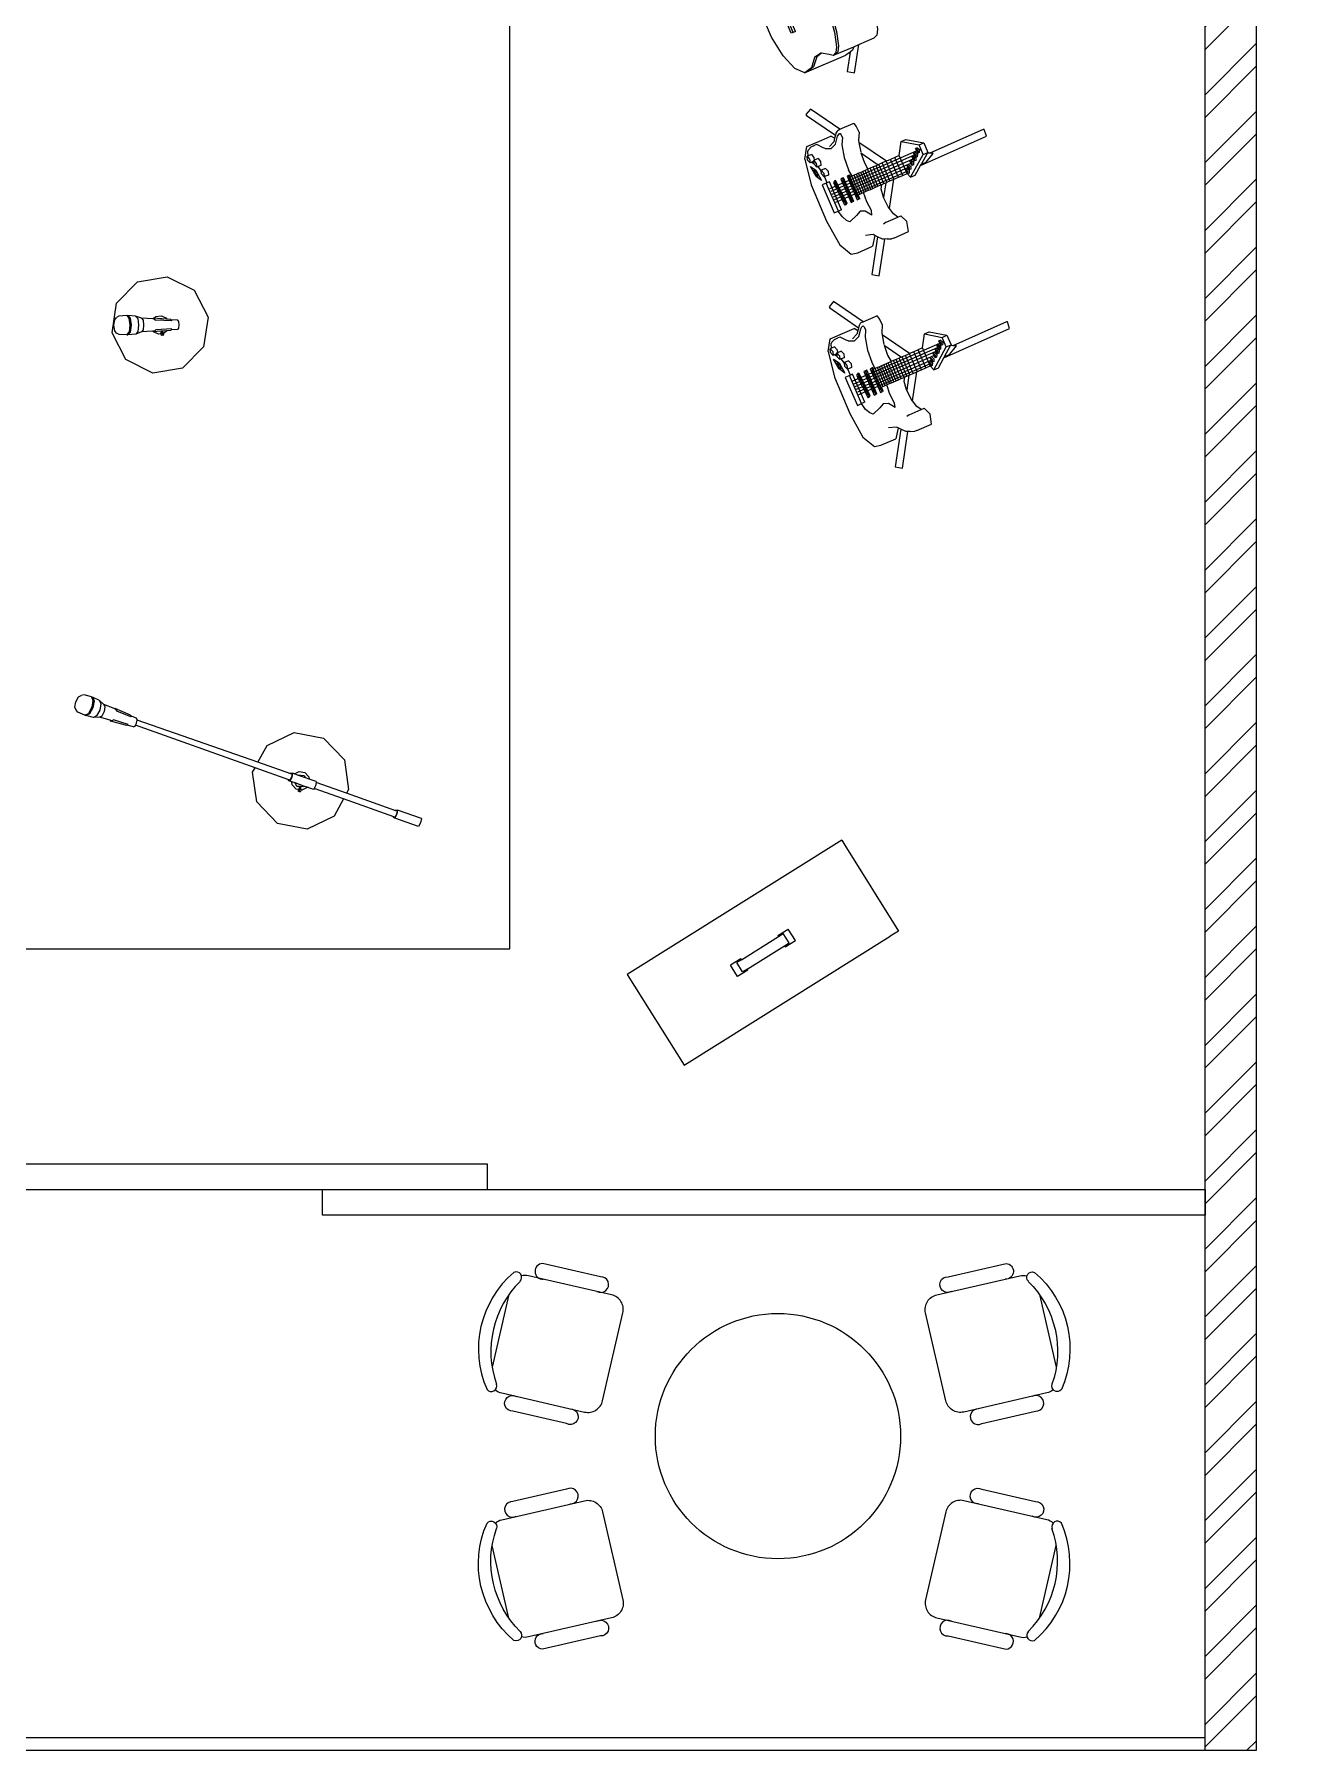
# Model space of a CAD drawing. Header units: metres. Extents: x 217 to 1422, y -179 to 129.
# Drawn here: x 336.21 to 341.1, y 37.6 to 44.3 of the extents above; entities that cross this region are included whole.
import ezdxf

# ---------------------------------------------------------------- set-up
doc = ezdxf.new("R2010")
doc.units = ezdxf.units.M
doc.header["$LTSCALE"] = 0.5
doc.header["$MEASUREMENT"] = 0

# ---------------------------------------------------------------- blocks, each defined once
blk = doc.blocks.new('Guitar Stand Accoustic')
at = {"lineweight": 0}
for p, q in [((-0.36, 14.26), (-0.15, 22.09)), ((-0.15, 22.09), (0.58, 22.15)), ((0.61, 22.04), (0.46, 16.54)), ((0.58, 22.15), (0.61, 22.04)), ((-0.27, 14.26), (-0.24, 15.89)), ((-0.24, 15.89), (0.3, 16.87)), ((0.3, 16.87), (0.46, 16.54)), ((0.46, 16.54), (0.8, 15.87)), ((0.8, 15.87), (0.77, 14.24)), ((-1.26, 13.57), (-1.24, 14.28)), ((-1.24, 14.28), (-0.36, 14.26)), ((-0.36, 14.26), (-0.27, 14.26)), ((-0.27, 14.26), (0.77, 14.24)), ((1.75, 14.22), (0.77, 14.24)), ((1.73, 13.52), (1.75, 14.22)), ((-1.87, 13.59), (-1.88, 13.36)), ((-1.88, 13.36), (-1.38, 13.35)), ((-1.38, 13.58), (-1.87, 13.59)), ((-1.84, 12.51), (-1.85, 12.3)), ((-1.83, 13.1), (-1.84, 12.88)), ((-1.84, 12.88), (-1.34, 12.87)), ((-1.34, 12.5), (-1.84, 12.51)), ((-1.33, 13.09), (-1.83, 13.1)), ((-1.38, 13.53), (-1.38, 13.58)), ((-1.38, 13.53), (-1.25, 13.52)), ((-1.38, 13.37), (-1.38, 13.53)), ((-1.38, 13.35), (-1.38, 13.37)), ((-1.38, 13.37), (-1.22, 13.37)), ((-1.35, 12.45), (-1.34, 12.5)), ((-1.35, 12.45), (-1.07, 12.45)), ((-1.35, 12.3), (-1.35, 12.45)), ((-1.35, 12.29), (-1.35, 12.3)), ((-1.35, 12.3), (-1.05, 12.3)), ((-1.34, 13.04), (-1.33, 13.09)), ((-1.34, 13.04), (-1.17, 13.03)), ((-1.34, 12.89), (-1.34, 13.04)), ((-1.34, 12.87), (-1.34, 12.89)), ((-1.34, 12.89), (-1.14, 12.88)), ((-1.25, 13.52), (-1.26, 13.57)), ((-1.26, 13.57), (1.73, 13.52)), ((-1.22, 13.37), (-1.25, 13.52)), ((-1.17, 13.03), (-1.22, 13.37)), ((-1.14, 12.88), (-1.17, 13.03)), ((-1.07, 12.45), (-1.14, 12.88)), ((-1.05, 12.3), (-1.07, 12.45)), ((-0.69, 13.27), (-0.77, 13.21)), ((-0.77, 12.9), (-0.77, 13.21)), ((-0.69, 12.96), (-0.77, 12.9)), ((-0.77, 12.9), (-0.61, 12.9)), ((-0.65, 12.78), (-0.73, 12.73)), ((-0.73, 12.41), (-0.73, 12.73)), ((-0.65, 12.47), (-0.73, 12.41)), ((-0.73, 12.41), (-0.57, 12.41)), ((-0.61, 13.21), (-0.69, 13.27)), ((-0.61, 12.9), (-0.69, 12.96)), ((-0.57, 12.72), (-0.65, 12.78)), ((-0.57, 12.41), (-0.65, 12.47)), ((0.02, 11.3), (-0.62, 12.9)), ((-0.61, 12.9), (-0.61, 13.21)), ((-0.32, 11.31), (-0.61, 12.41)), ((-0.57, 12.41), (-0.57, 12.72)), ((0.37, 11.29), (1.08, 12.87)), ((0.72, 11.29), (1.04, 12.38)), ((1.01, 12.69), (1.1, 12.75)), ((1.01, 12.38), (1.01, 12.69)), ((1.01, 12.38), (1.09, 12.44)), ((1.17, 12.38), (1.01, 12.38)), ((1.07, 13.18), (1.16, 13.24)), ((1.07, 12.87), (1.07, 13.18)), ((1.07, 12.87), (1.15, 12.92)), ((1.23, 12.87), (1.07, 12.87)), ((1.09, 12.44), (1.17, 12.38)), ((1.1, 12.75), (1.18, 12.69)), ((1.15, 12.92), (1.23, 12.87)), ((1.16, 13.24), (1.24, 13.18)), ((1.17, 12.38), (1.18, 12.69)), ((1.23, 12.87), (1.24, 13.18)), ((1.48, 12.25), (1.51, 12.4)), ((1.51, 12.4), (1.6, 12.84)), ((1.78, 12.4), (1.51, 12.4)), ((1.6, 12.84), (1.63, 12.99)), ((1.79, 12.83), (1.6, 12.84)), ((1.63, 12.99), (1.69, 13.32)), ((1.79, 12.98), (1.63, 12.99)), ((1.69, 13.32), (1.72, 13.47)), ((1.85, 13.32), (1.69, 13.32)), ((1.72, 13.47), (1.73, 13.52)), ((1.85, 13.47), (1.72, 13.47)), ((1.78, 12.4), (1.79, 12.45)), ((1.78, 12.25), (1.78, 12.4)), ((1.79, 12.98), (1.8, 13.04)), ((1.79, 12.83), (1.79, 12.98)), ((1.79, 12.81), (1.79, 12.83)), ((2.29, 12.81), (1.79, 12.81)), ((1.79, 12.45), (2.28, 12.44)), ((1.8, 13.04), (2.29, 13.03)), ((1.85, 13.53), (2.35, 13.52)), ((1.85, 13.47), (1.85, 13.53)), ((1.85, 13.32), (1.85, 13.47)), ((1.85, 13.29), (1.85, 13.32)), ((2.35, 13.29), (1.85, 13.29)), ((2.28, 12.44), (2.28, 12.23)), ((2.29, 13.03), (2.29, 12.81)), ((2.35, 13.52), (2.35, 13.29)), ((-4.43, 10.79), (-5.88, 10.41)), ((-2.68, 10.98), (-4.43, 10.79)), ((-1.76, 10.98), (-2.68, 10.98)), ((-1.85, 12.3), (-1.35, 12.29)), ((-1.76, 10.98), (-0.79, 11.56)), ((-0.8, 10.97), (-1.76, 10.98)), ((-0.97, 11.86), (-1.05, 12.3)), ((-0.79, 11.6), (-0.97, 11.86)), ((-0.88, 6.63), (-0.8, 10.97)), ((-0.79, 11.43), (-0.8, 11.32)), ((-0.8, 10.97), (-0.8, 11.32)), ((-0.8, 11.32), (1.2, 11.28)), ((-0.67, 11.31), (-0.8, 11.32)), ((-0.79, 11.56), (-0.79, 11.6)), ((-0.79, 11.43), (-0.79, 11.56)), ((-0.79, 11.43), (1.2, 11.4)), ((-0.78, 5.06), (-0.67, 11.31)), ((-0.66, 12.19), (-0.74, 12.14)), ((-0.74, 11.83), (-0.74, 12.14)), ((-0.66, 11.88), (-0.74, 11.83)), ((-0.74, 11.83), (-0.58, 11.83)), ((-0.67, 11.31), (-0.66, 11.83)), ((-0.32, 11.31), (-0.67, 11.31)), ((-0.58, 12.14), (-0.66, 12.19)), ((-0.58, 11.83), (-0.66, 11.88)), ((-0.58, 11.83), (-0.58, 12.14)), ((-0.48, 2.37), (-0.32, 11.31)), ((0.02, 11.3), (-0.32, 11.31)), ((-0.13, 2.37), (0.02, 11.3)), ((0.2, 11.3), (0.02, 11.3)), ((0.2, 11.3), (0.37, 11.29)), ((0.26, 5.11), (0.37, 11.29)), ((0.37, 11.29), (0.72, 11.29)), ((0.61, 5.07), (0.72, 11.29)), ((0.72, 11.29), (1.07, 11.28)), ((0.96, 5.02), (1.07, 11.28)), ((1, 12.11), (1.09, 12.16)), ((1, 11.8), (1, 12.11)), ((1, 11.8), (1.08, 11.85)), ((1.16, 11.8), (1, 11.8)), ((1.07, 11.28), (1.08, 11.8)), ((1.07, 11.28), (1.2, 11.28)), ((1.08, 11.85), (1.16, 11.8)), ((1.09, 12.16), (1.17, 12.11)), ((1.11, 6.6), (1.19, 10.93)), ((1.16, 11.8), (1.17, 12.11)), ((1.19, 10.93), (1.2, 11.28)), ((1.19, 10.93), (2.59, 10.89)), ((1.2, 11.57), (1.32, 11.72)), ((1.2, 11.4), (1.2, 11.57)), ((1.2, 11.4), (1.2, 11.28)), ((1.32, 11.72), (1.39, 11.81)), ((1.32, 11.72), (2.59, 10.89)), ((1.39, 11.81), (1.48, 12.25)), ((1.78, 12.25), (1.48, 12.25)), ((1.78, 12.24), (1.78, 12.25)), ((2.28, 12.23), (1.78, 12.24)), ((2.59, 10.89), (3.06, 10.88)), ((3.06, 10.88), (4.81, 10.63)), ((4.81, 10.63), (6.25, 10.2)), ((-6.61, 8.06), (-6.58, 9.77)), ((-6.41, 10.12), (-6.58, 9.77)), ((-5.88, 10.41), (-6.41, 10.12)), ((6.25, 10.2), (6.77, 9.89)), ((6.77, 9.89), (6.92, 9.54)), ((6.89, 8.1), (6.92, 9.54)), ((-9.13, 6.55), (-6.61, 8.06)), ((-6.92, 7.24), (-7, 6.94)), ((-6.62, 7.49), (-6.92, 7.24)), ((-6.65, 5.44), (-6.62, 7.49)), ((-6.62, 7.49), (-6.61, 8.06)), ((6.84, 5.2), (6.88, 7.25)), ((6.88, 7.25), (6.89, 8.1)), ((6.88, 7.25), (7.09, 7.06)), ((6.89, 8.1), (9.26, 6.56)), ((8.83, 5.94), (7.09, 7.06)), ((7.09, 7.06), (7.17, 6.99)), ((-8.72, 5.91), (-9.13, 6.55)), ((-7, 6.94), (-8.72, 5.91)), ((-7.22, 2.08), (-7.14, 6.42)), ((-7, 6.94), (-7.14, 6.42)), ((-6.49, 5.55), (-6.66, 5.2)), ((-6.66, 5.2), (-6.65, 5.44)), ((-6.49, 5.78), (-6.65, 5.44)), ((-5.96, 6.08), (-6.49, 5.78)), ((-5.96, 5.84), (-6.49, 5.55)), ((-4.51, 6.45), (-5.96, 6.08)), ((-4.51, 6.22), (-5.96, 5.84)), ((-2.75, 6.64), (-4.51, 6.45)), ((-2.76, 6.41), (-4.51, 6.22)), ((-0.88, 6.4), (-2.76, 6.41)), ((-0.88, 6.63), (-2.75, 6.64)), ((-0.91, 5.16), (-0.88, 6.4)), ((-0.88, 6.4), (-0.88, 6.63)), ((1.09, 5.13), (1.11, 6.36)), ((1.11, 6.6), (2.98, 6.54)), ((1.11, 6.36), (1.11, 6.6)), ((1.11, 6.36), (2.98, 6.31)), ((2.98, 6.54), (4.73, 6.29)), ((2.98, 6.31), (4.73, 6.06)), ((4.73, 6.29), (6.17, 5.86)), ((4.73, 6.06), (6.17, 5.63)), ((6.17, 5.86), (6.69, 5.55)), ((6.17, 5.63), (6.69, 5.31)), ((6.69, 5.55), (6.84, 5.2)), ((6.69, 5.31), (6.84, 4.96)), ((7.17, 6.99), (7.37, 6.16)), ((7.29, 1.83), (7.37, 6.16)), ((8.93, 5.91), (8.83, 5.94)), ((9.26, 6.56), (8.93, 5.91)), ((-6.15, 3.59), (-7, 2.9)), ((-6.66, 5.2), (-6.43, 4.85)), ((-6.43, 4.85), (-6, 4.17)), ((-5.96, 4.11), (-6.16, 3.36)), ((-6, 4.17), (-6.15, 3.59)), ((-6, 4.17), (-5.96, 4.11)), ((-1.31, 5.12), (-2.19, 4.74)), ((-2.19, 4.74), (-2.19, 4.24)), ((-2.19, 4.24), (-1.33, 3.82)), ((-1.81, 4.69), (-1.82, 4.27)), ((-1.82, 4.27), (-1.1, 3.93)), ((-1.08, 5.01), (-1.81, 4.69)), ((-1.33, 3.82), (-0.05, 3.66)), ((-0.91, 5.16), (-1.31, 5.12)), ((-1.1, 3.93), (0.07, 3.78)), ((0.09, 5.12), (-1.08, 5.01)), ((-0.91, 5.04), (-0.91, 5.16)), ((-0.03, 5.12), (-0.91, 5.04)), ((-0.83, 2.38), (-0.78, 5.06)), ((-0.03, 5.12), (0.21, 5.12)), ((1.24, 3.88), (0.07, 3.78)), ((0.09, 5.12), (1.26, 4.97)), ((1.47, 3.77), (0.18, 3.66)), ((0.21, 5.12), (1.08, 5.01)), ((0.22, 2.36), (0.26, 5.11)), ((0.56, 2.36), (0.61, 5.07)), ((0.91, 2.35), (0.96, 5.02)), ((1.08, 5.01), (1.09, 5.13)), ((1.09, 5.13), (1.49, 5.07)), ((1.97, 4.21), (1.24, 3.88)), ((1.26, 4.97), (1.98, 4.62)), ((1.3, 3.4), (1.47, 3.66)), ((2.34, 4.16), (1.47, 3.77)), ((2.34, 4.04), (1.47, 3.66)), ((1.49, 5.07), (1.69, 4.98)), ((1.49, 4.96), (1.69, 4.98)), ((1.49, 4.96), (2.35, 4.54)), ((1.69, 4.98), (2.5, 5.05)), ((1.98, 4.62), (1.97, 4.21)), ((2.35, 4.54), (2.34, 4.16)), ((2.34, 4.16), (2.34, 4.04)), ((2.5, 5.05), (4.57, 4.69)), ((4.57, 4.69), (5.83, 4.03)), ((5.83, 4.03), (5.9, 3.26)), ((6.15, 3.96), (6.1, 3.89)), ((6.1, 3.89), (6.27, 3.14)), ((6.6, 4.62), (6.15, 3.96)), ((6.15, 3.96), (6.28, 3.37)), ((6.84, 4.96), (6.6, 4.62)), ((6.84, 4.96), (6.84, 5.2)), ((-7, 2.9), (-7.22, 2.08)), ((-7, 2.67), (-7.22, 1.85)), ((-7.22, 1.85), (-7.22, 2.08)), ((-7.22, 1.85), (-6.44, 1.05)), ((-6.16, 3.36), (-7, 2.67)), ((-2.94, 2.53), (-2.95, 2.3)), ((-2.95, 2.3), (-2.95, 2.05)), ((-2.95, 2.3), (3.03, 2.2)), ((-2.95, 2.05), (-1.71, 2.03)), ((-2.94, 2.53), (3.03, 2.43)), ((-0.84, 1.97), (-1.71, 2.03)), ((-0.91, 2.17), (-1.06, 2.08)), ((-1.06, 2.08), (-0.76, 2.08)), ((-0.76, 2.08), (-0.91, 2.17)), ((-0.84, 1.97), (0.03, 1.89)), ((-0.56, 2.17), (-0.71, 2.08)), ((-0.71, 2.08), (-0.41, 2.07)), ((-0.41, 2.07), (-0.56, 2.17)), ((-0.21, 2.16), (-0.36, 2.07)), ((-0.36, 2.07), (-0.06, 2.06)), ((-0.06, 2.06), (-0.21, 2.16)), ((0.9, 1.94), (0.03, 1.89)), ((0.14, 2.06), (0.29, 2.15)), ((0.43, 2.06), (0.14, 2.06)), ((0.29, 2.15), (0.43, 2.06)), ((0.49, 2.05), (0.64, 2.14)), ((0.78, 2.05), (0.49, 2.05)), ((0.64, 2.14), (0.78, 2.05)), ((0.83, 2.05), (0.98, 2.13)), ((1.13, 2.04), (0.83, 2.05)), ((0.9, 1.94), (1.78, 1.97)), ((0.98, 2.13), (1.13, 2.04)), ((2.58, 2.66), (1.3, 3.4)), ((3.02, 1.94), (1.78, 1.97)), ((3.16, 2.77), (2.58, 2.66)), ((3.03, 2.2), (3.02, 1.94)), ((3.03, 2.43), (3.03, 2.2)), ((4.35, 2.74), (3.16, 2.77)), ((4.77, 2.61), (4.35, 2.74)), ((5.9, 3.26), (4.77, 2.61)), ((6.27, 3.14), (7.09, 2.42)), ((6.28, 3.37), (7.1, 2.65)), ((7.09, 2.42), (7.29, 1.59)), ((7.1, 2.65), (7.29, 1.83)), ((7.29, 1.59), (7.29, 1.83)), ((-6.44, 1.05), (-4.79, 0.42)), ((-4.79, 0.42), (-2.55, 0.05)), ((-2.55, 0.05), (2.55, -0.05)), ((4.8, 0.25), (2.55, -0.05)), ((6.48, 0.82), (4.8, 0.25)), ((7.29, 1.59), (6.48, 0.82))]:
    blk.add_line(p, q, dxfattribs=at)
blk = doc.blocks.new('Amp')
at = {"lineweight": 0}
for p, q in [((-12.95, 0), (-12.95, 10.96)), ((-12.95, 10.96), (11.96, 10.96)), ((12.95, 10.96), (11.96, 10.96)), ((12.95, 0.58), (12.95, 10.96)), ((-2.24, 6.18), (-3.49, 6.18)), ((-3.49, 6.18), (-3.49, 4.81)), ((-2.8, 6.05), (-2.8, 4.93)), ((-2.24, 6.05), (-2.8, 6.05)), ((-2.24, 6.18), (-2.24, 6.05)), ((-2.24, 6.05), (2.24, 6.05)), ((2.24, 6.18), (3.49, 6.18)), ((2.24, 6.18), (2.24, 6.05)), ((2.24, 6.05), (2.8, 6.05)), ((2.8, 6.05), (2.8, 4.93)), ((3.49, 6.18), (3.49, 4.81)), ((-2.24, 4.81), (-3.49, 4.81)), ((-2.24, 4.93), (-2.8, 4.93)), ((-2.24, 4.81), (-2.24, 4.93)), ((-2.24, 4.93), (2.24, 4.93)), ((2.24, 4.81), (2.24, 4.93)), ((2.24, 4.93), (2.8, 4.93)), ((2.24, 4.81), (3.49, 4.81)), ((12.95, 0), (-12.95, 0)), ((12.95, 0), (12.95, 0.58))]:
    blk.add_line(p, q, dxfattribs=at)
blk = doc.blocks.new('Mic 2')
at = {"lineweight": 0}
for p, q in [((-2.28, 4.38), (-4.45, 2.21)), ((0.76, 4.87), (-2.28, 4.38)), ((3.51, 3.47), (0.76, 4.87)), ((-4.45, 2.21), (-4.94, -0.83)), ((-0.49, 1.77), (-0.53, 1.08)), ((-0.49, 1.77), (-0.35, 1.88)), ((-0.35, 1.88), (-0.01, 1.92)), ((-0.01, 1.92), (0.32, 1.88)), ((0.32, 1.88), (0.46, 1.77)), ((0.46, 1.77), (0.5, 1.08)), ((4.91, 0.73), (3.51, 3.47)), ((-1.07, 0.22), (-1.1, 0.1)), ((-1.1, 0.1), (-0.92, 0.05)), ((-1.07, 0.22), (-1.04, 0.34)), ((-1.07, 0.22), (-0.78, 0.15)), ((-1.04, 0.34), (-0.88, 0.3)), ((-0.92, 0.05), (-0.96, -0.2)), ((-0.92, 0.05), (-0.81, 0.03)), ((-0.87, 0.38), (-0.88, 0.3)), ((-0.88, 0.3), (-0.75, 0.27)), ((-0.61, 0.63), (-0.87, 0.38)), ((-0.8, 0.07), (-0.81, 0.03)), ((-0.78, 0.15), (-0.8, 0.07)), ((-0.65, 0.03), (-0.8, 0.07)), ((-0.78, 0.15), (-0.76, 0.23)), ((-0.65, 0.11), (-0.78, 0.15)), ((-0.76, 0.23), (-0.75, 0.27)), ((-0.76, 0.23), (-0.64, 0.2)), ((-0.65, 0.03), (-0.7, -0.71)), ((-0.64, 0.2), (-0.65, 0.11)), ((-0.65, 0.11), (-0.65, 0.03)), ((-0.61, 0.63), (-0.64, 0.2)), ((-0.58, 1.05), (-0.61, 0.63)), ((-0.53, 1.08), (-0.58, 1.05)), ((-0.42, 1.15), (-0.53, 1.08)), ((-0.42, 1.15), (-0.5, -0.48)), ((0.39, 1.15), (0.47, -0.48)), ((0.5, 1.08), (0.39, 1.15)), ((0.55, 1.05), (0.5, 1.08)), ((0.55, 1.05), (0.58, 0.66)), ((0.66, 0.62), (0.58, 0.66)), ((0.58, 0.66), (0.61, 0.15)), ((0.64, 0.12), (0.61, 0.15)), ((0.61, 0.15), (0.62, 0.05)), ((0.62, 0.05), (0.64, 0.12)), ((0.62, 0.05), (0.67, -0.66)), ((0.93, 0.1), (0.66, 0.62)), ((0.84, -0.49), (0.93, 0.1)), ((4.42, -2.32), (4.91, 0.73)), ((-4.94, -0.83), (-3.54, -3.58)), ((-0.96, -0.2), (-0.7, -0.71)), ((-0.64, -0.78), (-0.71, -1.95)), ((-0.7, -0.71), (-0.63, -0.63)), ((-0.68, -0.74), (-0.7, -0.71)), ((-0.69, -0.73), (-0.68, -0.74)), ((-0.64, -0.78), (-0.68, -0.74)), ((-0.63, -0.63), (-0.64, -0.78)), ((-0.63, -0.63), (-0.5, -0.48)), ((-0.01, -1.73), (-0.51, -1.79)), ((0.48, -1.79), (-0.01, -1.73)), ((0.6, -0.63), (0.47, -0.48)), ((0.67, -0.71), (0.6, -0.63)), ((0.6, -0.63), (0.61, -0.78)), ((0.61, -0.78), (0.67, -0.71)), ((0.61, -0.78), (0.68, -1.95)), ((0.67, -0.66), (0.84, -0.49)), ((0.67, -0.66), (0.67, -0.71)), ((-0.95, -2.54), (-1.01, -3.34)), ((-0.72, -3.11), (-1.01, -3.34)), ((-1.01, -3.45), (-0.72, -3.23)), ((-1.01, -3.45), (-1.01, -3.34)), ((-1.01, -3.45), (-0.95, -4.25)), ((-0.71, -1.95), (-0.95, -2.54)), ((-0.68, -2.33), (-0.95, -2.54)), ((-0.01, -3.02), (-0.72, -3.11)), ((-0.01, -3.14), (-0.72, -3.23)), ((-0.51, -1.79), (-0.71, -1.95)), ((-0.01, -2.24), (-0.68, -2.33)), ((0.65, -2.33), (-0.01, -2.24)), ((0.69, -3.11), (-0.01, -3.02)), ((0.69, -3.23), (-0.01, -3.14)), ((0.68, -1.95), (0.48, -1.79)), ((0.92, -2.54), (0.65, -2.33)), ((0.68, -1.95), (0.92, -2.54)), ((0.98, -3.34), (0.69, -3.11)), ((0.98, -3.45), (0.69, -3.23)), ((0.92, -2.54), (0.98, -3.34)), ((0.98, -3.45), (0.92, -4.25)), ((0.98, -3.45), (0.98, -3.34)), ((2.25, -4.49), (4.42, -2.32)), ((-3.54, -3.58), (-0.79, -4.97)), ((-0.95, -4.25), (-0.81, -4.51)), ((-0.81, -4.51), (-0.58, -4.69)), ((-0.79, -4.97), (2.25, -4.49)), ((-0.58, -4.69), (-0.01, -4.77)), ((-0.01, -4.77), (0.55, -4.69)), ((0.55, -4.69), (0.78, -4.51)), ((0.92, -4.25), (0.78, -4.51))]:
    blk.add_line(p, q, dxfattribs=at)
blk = doc.blocks.new('Mic 1')
at = {"lineweight": 0}
for p, q in [((0.03, 12.95), (-0.4, 12.89)), ((-0.4, 12.89), (-0.4, 10.31)), ((0.45, 12.89), (0.03, 12.95)), ((0.45, 12.89), (0.45, 10.31)), ((0.03, 10.37), (-0.4, 10.31)), ((-0.4, 10.31), (-0.4, 10.18)), ((-0.4, 10.18), (-0.3, 10.17)), ((0.03, 10.34), (-0.3, 10.3)), ((-0.3, 10.3), (-0.3, 10.17)), ((-0.3, 10.17), (-0.3, 4.69)), ((0.45, 10.31), (0.03, 10.37)), ((0.35, 10.3), (0.03, 10.34)), ((0.35, 10.3), (0.35, 10.17)), ((0.35, 10.17), (0.45, 10.18)), ((0.35, 10.17), (0.35, 4.79)), ((0.45, 10.18), (0.45, 10.31)), ((-2.27, 4.37), (-4.45, 2.2)), ((-0.3, 4.69), (-2.27, 4.37)), ((-0.3, 4.69), (-0.3, 1.5)), ((0.77, 4.85), (0.35, 4.79)), ((0.35, 4.79), (0.35, 1.5)), ((3.51, 3.46), (0.77, 4.85)), ((-4.45, 2.2), (-4.93, -0.84)), ((4.91, 0.71), (3.51, 3.46)), ((-1.07, 0.21), (-1.1, 0.09)), ((-1.1, 0.09), (-0.92, 0.04)), ((-1.07, 0.21), (-1.04, 0.33)), ((-1.07, 0.21), (-0.78, 0.14)), ((-1.04, 0.33), (-0.88, 0.29)), ((-0.92, 0.04), (-0.96, -0.22)), ((-0.92, 0.04), (-0.81, 0.02)), ((-0.86, 0.37), (-0.88, 0.29)), ((-0.88, 0.29), (-0.75, 0.26)), ((-0.45, 0.79), (-0.86, 0.37)), ((-0.8, 0.06), (-0.81, 0.02)), ((-0.78, 0.14), (-0.8, 0.06)), ((-0.6, 0.01), (-0.8, 0.06)), ((-0.78, 0.14), (-0.76, 0.22)), ((-0.58, 0.09), (-0.78, 0.14)), ((-0.76, 0.22), (-0.75, 0.26)), ((-0.76, 0.22), (-0.56, 0.17)), ((-0.6, 0.01), (-0.67, -0.24)), ((-0.58, 0.09), (-0.6, 0.01)), ((-0.49, 0.41), (-0.58, 0.09)), ((-0.58, 0.09), (-0.56, 0.17)), ((-0.4, 0.44), (-0.49, 0.41)), ((-0.4, 0.79), (-0.45, 0.79)), ((-0.3, 1.5), (-0.4, 1.48)), ((-0.4, 1.48), (-0.4, 0.79)), ((-0.4, 0.79), (-0.4, 0.44)), ((-0.4, 0.44), (-0.4, -0.51)), ((0.03, 1.55), (-0.3, 1.5)), ((0.35, 1.5), (0.03, 1.55)), ((0.45, 1.48), (0.35, 1.5)), ((0.45, 1.48), (0.45, 0.72)), ((0.66, 0.61), (0.45, 0.72)), ((0.45, 0.72), (0.45, 0.3)), ((0.64, 0.11), (0.45, 0.3)), ((0.45, 0.3), (0.45, -0.55)), ((0.47, -0.54), (0.64, 0.11)), ((0.93, 0.08), (0.66, 0.61)), ((0.84, -0.5), (0.93, 0.08)), ((4.43, -2.33), (4.91, 0.71)), ((-4.93, -0.84), (-3.53, -3.59)), ((-0.96, -0.22), (-0.69, -0.74)), ((-0.69, -0.74), (-0.4, -0.89)), ((-0.67, -0.24), (-0.4, -0.51)), ((-0.4, -0.51), (-0.4, -0.89)), ((-0.4, -0.89), (-0.4, -1.09)), ((0.03, -1.03), (-0.4, -1.09)), ((-0.4, -1.09), (-0.4, -1.22)), ((-0.4, -1.22), (-0.3, -1.24)), ((0.03, -1.06), (-0.3, -1.11)), ((-0.3, -1.11), (-0.3, -1.21)), ((-0.3, -1.21), (-0.3, -1.24)), ((-0.3, -1.24), (-0.29, -4.91)), ((0.45, -1.09), (0.03, -1.03)), ((0.35, -1.11), (0.03, -1.06)), ((0.35, -1.24), (0.34, -4.81)), ((0.35, -1.21), (0.35, -1.11)), ((0.35, -1.21), (0.35, -1.24)), ((0.35, -1.24), (0.45, -1.22)), ((0.45, -0.89), (0.84, -0.5)), ((0.45, -0.55), (0.47, -0.54)), ((0.45, -0.55), (0.45, -0.89)), ((0.45, -0.89), (0.45, -1.09)), ((0.45, -1.22), (0.45, -1.09)), ((2.25, -4.5), (4.43, -2.33)), ((-3.53, -3.59), (-0.79, -4.99)), ((-0.79, -4.99), (-0.29, -4.91)), ((-0.29, -4.91), (-0.25, -17.89)), ((0.34, -4.81), (0.3, -17.91)), ((0.34, -4.81), (2.25, -4.5)), ((-0.58, -18.74), (-0.7, -20.45)), ((-0.53, -18.7), (-0.58, -18.74)), ((-0.49, -18.04), (-0.53, -18.7)), ((-0.42, -18.62), (-0.53, -18.7)), ((-0.49, -18.04), (-0.35, -17.91)), ((-0.42, -18.62), (-0.49, -20.19)), ((-0.35, -17.91), (-0.25, -17.89)), ((-0.25, -17.89), (-0.01, -17.86)), ((-0.01, -17.86), (0.3, -17.91)), ((0.3, -17.91), (0.32, -17.91)), ((0.32, -17.91), (0.46, -18.04)), ((0.39, -18.62), (0.47, -20.19)), ((0.5, -18.7), (0.39, -18.62)), ((0.46, -18.04), (0.5, -18.7)), ((0.56, -18.74), (0.5, -18.7)), ((0.56, -18.74), (0.67, -20.45)), ((-0.64, -20.53), (-0.71, -21.66)), ((-0.7, -20.45), (-0.63, -20.37)), ((-0.64, -20.53), (-0.7, -20.45)), ((-0.63, -20.37), (-0.64, -20.53)), ((-0.63, -20.37), (-0.49, -20.19)), ((0.61, -20.37), (0.47, -20.19)), ((0.61, -20.37), (0.62, -20.53)), ((0.67, -20.45), (0.61, -20.37)), ((0.62, -20.53), (0.67, -20.45)), ((0.62, -20.53), (0.69, -21.66)), ((-0.95, -22.23), (-1.01, -23.01)), ((-0.72, -22.73), (-1.01, -23.01)), ((-0.71, -21.66), (-0.95, -22.23)), ((-0.68, -21.97), (-0.95, -22.23)), ((-0.01, -22.62), (-0.72, -22.73)), ((-0.01, -22.73), (-0.72, -22.85)), ((-0.51, -21.47), (-0.71, -21.66)), ((-0.01, -21.87), (-0.68, -21.97)), ((-0.01, -21.39), (-0.51, -21.47)), ((0.48, -21.47), (-0.01, -21.39)), ((0.65, -21.97), (-0.01, -21.87)), ((0.69, -22.73), (-0.01, -22.62)), ((0.69, -22.85), (-0.01, -22.73)), ((0.69, -21.66), (0.48, -21.47)), ((0.92, -22.23), (0.65, -21.97)), ((0.69, -21.66), (0.92, -22.23)), ((0.98, -23.01), (0.69, -22.73)), ((0.92, -22.23), (0.98, -23.01)), ((-1.01, -23.12), (-0.72, -22.85)), ((-1.01, -23.12), (-1.01, -23.01)), ((-1.01, -23.12), (-0.95, -23.9)), ((-0.95, -23.9), (-0.81, -24.15)), ((-0.81, -24.15), (-0.57, -24.37)), ((-0.57, -24.37), (-0.01, -24.46)), ((-0.01, -24.46), (0.55, -24.37)), ((0.55, -24.37), (0.78, -24.15)), ((0.98, -23.12), (0.69, -22.85)), ((0.92, -23.9), (0.78, -24.15)), ((0.98, -23.12), (0.92, -23.9)), ((0.98, -23.12), (0.98, -23.01))]:
    blk.add_line(p, q, dxfattribs=at)
blk = doc.blocks.new('Guitar Stand Electric')
for p, q in [((-0.43, 11.09), (-0.24, 18.46)), ((-0.24, 18.46), (0.49, 18.52)), ((0.52, 18.42), (0.36, 12.43)), ((0.49, 18.52), (0.52, 18.42)), ((-0.33, 11.76), (0.21, 12.75)), ((0.21, 12.75), (0.36, 12.43)), ((0.36, 12.43), (0.47, 12.22)), ((-1.16, 9.67), (0.52, 11.76)), ((-1.15, 10.2), (-0.43, 11.09)), ((-0.43, 11.09), (-0.34, 11.21)), ((-0.34, 11.21), (0.47, 12.22)), ((-0.34, 11.21), (-0.33, 11.76)), ((0.18, 10.56), (-0.09, 10.43)), ((0.44, 10.42), (0.18, 10.56)), ((0.49, 10.94), (0.22, 10.81)), ((0.22, 10.81), (0.22, 10.63)), ((0.49, 10.77), (0.22, 10.63)), ((0.22, 10.63), (0.75, 10.62)), ((0.37, 3.97), (0.49, 10.63)), ((0.47, 12.22), (0.52, 12.29)), ((0.75, 10.8), (0.49, 10.94)), ((0.75, 10.62), (0.49, 10.77)), ((1.58, 12.27), (0.52, 12.29)), ((0.52, 11.76), (0.52, 12.29)), ((0.52, 11.76), (1.57, 11.74)), ((0.8, 11.25), (0.53, 11.11)), ((0.53, 11.11), (0.53, 10.93)), ((0.8, 11.07), (0.53, 10.93)), ((0.53, 10.93), (1.06, 10.92)), ((0.67, 3.96), (0.8, 10.92)), ((0.75, 10.8), (0.75, 10.62)), ((1.06, 11.1), (0.8, 11.25)), ((1.06, 10.92), (0.8, 11.07)), ((0.85, 11.46), (0.84, 11.29)), ((1.11, 11.43), (0.84, 11.29)), ((0.84, 11.29), (1.37, 11.28)), ((1.11, 11.61), (0.85, 11.46)), ((0.98, 3.95), (1.11, 11.28)), ((1.06, 11.1), (1.06, 10.92)), ((1.37, 11.46), (1.11, 11.61)), ((1.37, 11.28), (1.11, 11.43)), ((1.37, 11.46), (1.37, 11.28)), ((1.57, 11.74), (1.58, 12.27)), ((2.6, 10.19), (1.57, 11.74)), ((2.61, 10.72), (1.58, 12.27)), ((2.6, 10.19), (2.61, 10.72)), ((-1.16, 9.67), (-1.15, 10.2)), ((-0.66, 9.5), (-1.16, 9.67)), ((-0.44, 9.82), (-0.71, 9.7)), ((-0.71, 9.7), (-0.71, 9.52)), ((-0.45, 9.64), (-0.71, 9.52)), ((-0.71, 9.52), (-0.18, 9.51)), ((-0.68, 8.52), (-0.67, 9.01)), ((-0.67, 9.01), (-0.66, 9.5)), ((-0.67, 9.01), (1.33, 8.97)), ((-0.66, 9.5), (1.34, 9.46)), ((-0.59, 1.62), (-0.45, 9.52)), ((-0.18, 9.51), (-0.45, 9.64)), ((-0.18, 9.69), (-0.44, 9.82)), ((-0.13, 10.12), (-0.4, 10)), ((-0.4, 10), (-0.4, 9.82)), ((-0.14, 9.94), (-0.4, 9.82)), ((-0.4, 9.82), (0.13, 9.81)), ((-0.24, 3.98), (-0.14, 9.81)), ((-0.18, 9.69), (-0.18, 9.51)), ((0.13, 9.81), (-0.14, 9.94)), ((0.13, 9.99), (-0.13, 10.12)), ((-0.09, 10.43), (-0.09, 10.26)), ((0.18, 10.38), (-0.09, 10.26)), ((-0.09, 10.26), (0.44, 10.25)), ((0.06, 3.97), (0.17, 10.25)), ((0.13, 9.99), (0.13, 9.81)), ((0.44, 10.25), (0.18, 10.38)), ((0.44, 10.42), (0.44, 10.25)), ((1.33, 8.97), (1.32, 8.49)), ((1.34, 9.46), (1.33, 8.97)), ((1.34, 9.46), (2.6, 10.19)), ((-6.25, 5.7), (-6.22, 7.35)), ((-6.22, 7.35), (-5.21, 7.59)), ((-5.21, 7.59), (-4.43, 7.25)), ((-4.43, 6.91), (-4.43, 7.25)), ((-3.27, 6.45), (-0.69, 8.01)), ((-0.71, 7.11), (-2.02, 6.32)), ((-0.71, 7.11), (-0.7, 7.22)), ((-0.71, 6.89), (-0.71, 7.11)), ((-0.7, 7.58), (-0.69, 8.01)), ((-0.7, 7.58), (1.31, 7.55)), ((-0.7, 7.22), (-0.7, 7.58)), ((-0.7, 7.22), (1.3, 7.18)), ((-0.69, 8.03), (-0.68, 8.52)), ((-0.69, 8.03), (1.31, 8)), ((-0.69, 8.01), (-0.69, 8.03)), ((-0.68, 8.52), (1.32, 8.49)), ((1.3, 7.11), (1.29, 6.86)), ((1.31, 7.55), (1.3, 7.18)), ((1.3, 7.18), (1.3, 7.11)), ((3.1, 5.94), (1.3, 7.11)), ((1.32, 8.49), (1.31, 8.01)), ((1.31, 8.01), (4.17, 6.15)), ((1.31, 8.01), (1.31, 8)), ((1.31, 8), (1.31, 7.55)), ((-6.25, 5.7), (-6.22, 5.47)), ((-6.07, 5.04), (-6.22, 5.47)), ((-4.46, 5.6), (-4.53, 5.29)), ((-4.46, 5.6), (-4.43, 6.91)), ((-4.43, 6.91), (-3.96, 6.63)), ((-3.96, 6.63), (-3.27, 6.45)), ((-3.27, 6.45), (-3.07, 6.4)), ((-3.07, 6.4), (-2.02, 6.32)), ((-2.02, 6.32), (-1.99, 6.32)), ((-1.99, 6.32), (-1.12, 6.42)), ((-1.12, 6.42), (-0.71, 6.67)), ((-0.74, 5.43), (-0.73, 5.67)), ((-0.74, 5.18), (-0.74, 5.43)), ((-0.74, 5.43), (1.27, 5.39)), ((-0.73, 5.96), (-0.72, 6.24)), ((-0.73, 5.67), (-0.73, 5.96)), ((-0.73, 5.96), (1.28, 5.92)), ((-0.73, 5.67), (1.27, 5.64)), ((-0.72, 6.57), (-0.71, 6.67)), ((-0.72, 6.57), (1.29, 6.53)), ((-0.72, 6.24), (-0.72, 6.57)), ((-0.72, 6.24), (1.28, 6.21)), ((-0.71, 6.89), (1.29, 6.86)), ((-0.71, 6.67), (-0.71, 6.89)), ((1.27, 5.39), (1.26, 5.15)), ((1.28, 5.92), (1.27, 5.64)), ((1.27, 5.64), (1.27, 5.39)), ((1.29, 6.53), (1.28, 6.21)), ((1.28, 6.21), (1.28, 5.96)), ((2.03, 5.88), (1.28, 5.96)), ((1.28, 5.96), (1.28, 5.92)), ((1.29, 6.86), (1.29, 6.53)), ((3.1, 5.94), (2.03, 5.88)), ((4.17, 6.15), (3.17, 5.94)), ((4.35, 6.19), (4.17, 6.15)), ((5.12, 6.57), (4.35, 6.19)), ((5.12, 6.57), (5.79, 6.53)), ((5.79, 6.53), (6.1, 6.45)), ((6.1, 6.45), (6.17, 6.33)), ((6.15, 4.86), (6.17, 6.33)), ((-9.25, 2.86), (-5.99, 4.82)), ((-5.5, 4.23), (-8.84, 2.22)), ((-5.27, 4.02), (-6.2, 3.38)), ((-6.07, 5.04), (-5.99, 4.82)), ((-5.99, 4.82), (-5.92, 4.6)), ((-5.92, 4.6), (-5.5, 4.23)), ((-5.5, 4.23), (-5.27, 4.02)), ((-5.27, 4.02), (-5.11, 3.88)), ((-5.11, 3.88), (-4.9, 3.13)), ((-3.22, 4.53), (-2.78, 4.67)), ((-3.22, 4.53), (-2.59, 4.06)), ((-2.78, 4.67), (-1.75, 4.57)), ((-2.4, 3.56), (-2.65, 3.07)), ((-2.59, 4.06), (-2.4, 3.56)), ((-1.75, 4.57), (-0.75, 4.63)), ((-1.21, 3.74), (-1.2, 3.93)), ((1.42, 3.7), (-1.21, 3.74)), ((-1.2, 4.04), (-0.76, 4.04)), ((-1.2, 4.04), (-1.2, 3.93)), ((-1.2, 3.93), (1.42, 3.88)), ((-0.9, 3.86), (-0.95, 3.81)), ((-0.95, 3.81), (-0.83, 3.78)), ((-0.75, 3.86), (-0.9, 3.86)), ((-0.83, 3.78), (-0.71, 3.81)), ((-0.76, 4.21), (-0.75, 4.45)), ((-0.76, 4.21), (1.25, 4.17)), ((-0.76, 4.04), (-0.76, 4.21)), ((-0.76, 3.99), (-0.76, 4.04)), ((1.24, 3.95), (-0.76, 3.99)), ((-0.75, 4.7), (-0.74, 4.94)), ((-0.75, 4.7), (1.25, 4.66)), ((-0.75, 4.63), (-0.75, 4.7)), ((-0.75, 4.45), (-0.75, 4.63)), ((-0.75, 4.45), (1.25, 4.42)), ((-0.71, 3.81), (-0.75, 3.86)), ((-0.74, 5.18), (1.26, 5.15)), ((-0.74, 4.94), (-0.74, 5.18)), ((-0.74, 4.94), (1.26, 4.9)), ((-0.52, 3.85), (-0.57, 3.81)), ((-0.57, 3.81), (-0.45, 3.78)), ((-0.38, 3.85), (-0.52, 3.85)), ((-0.45, 3.78), (-0.33, 3.8)), ((-0.33, 3.8), (-0.38, 3.85)), ((-0.28, 1.61), (-0.24, 3.98)), ((-0.09, 3.85), (-0.13, 3.8)), ((-0.13, 3.8), (-0.02, 3.77)), ((0.06, 3.84), (-0.09, 3.85)), ((-0.02, 3.77), (0.1, 3.8)), ((0.02, 1.61), (0.06, 3.97)), ((0.1, 3.8), (0.06, 3.84)), ((0.29, 3.84), (0.24, 3.79)), ((0.24, 3.79), (0.36, 3.76)), ((0.43, 3.84), (0.29, 3.84)), ((0.33, 1.6), (0.37, 3.97)), ((0.36, 3.76), (0.48, 3.79)), ((0.48, 3.79), (0.43, 3.84)), ((0.66, 3.83), (0.62, 3.79)), ((0.62, 3.79), (0.73, 3.76)), ((0.63, 1.6), (0.67, 3.96)), ((0.81, 3.83), (0.66, 3.83)), ((0.73, 3.76), (0.85, 3.78)), ((0.85, 3.78), (0.81, 3.83)), ((0.94, 1.59), (0.98, 3.95)), ((1.04, 3.83), (0.99, 3.78)), ((0.99, 3.78), (1.11, 3.75)), ((1.18, 3.82), (1.04, 3.83)), ((1.11, 3.75), (1.23, 3.78)), ((1.23, 3.78), (1.18, 3.82)), ((1.25, 4.17), (1.24, 4)), ((1.24, 4), (1.42, 4)), ((1.24, 4), (1.24, 3.95)), ((1.26, 4.9), (1.25, 4.66)), ((1.25, 4.66), (1.25, 4.42)), ((1.25, 4.42), (1.25, 4.19)), ((1.25, 4.19), (1.99, 4.1)), ((1.25, 4.19), (1.25, 4.17)), ((1.26, 5.15), (1.26, 4.9)), ((1.42, 4), (1.42, 3.88)), ((1.42, 3.88), (1.42, 3.7)), ((3.3, 4.17), (1.99, 4.1)), ((4.6, 4.44), (3.3, 4.17)), ((5.28, 4.78), (4.6, 4.44)), ((4.68, 3.3), (4.92, 3.88)), ((4.92, 3.88), (5.58, 4.38)), ((5.21, 3.79), (4.94, 3.2)), ((5.51, 4.01), (5.21, 3.79)), ((5.62, 4.76), (5.28, 4.78)), ((5.76, 4.2), (5.51, 4.01)), ((5.51, 4.01), (5.85, 3.74)), ((5.58, 4.38), (5.71, 4.55)), ((5.73, 4.73), (5.62, 4.76)), ((5.71, 4.55), (5.77, 4.68)), ((5.77, 4.68), (5.73, 4.73)), ((5.94, 4.34), (5.76, 4.2)), ((8.77, 2.25), (5.76, 4.2)), ((5.84, 2.72), (5.85, 3.74)), ((6.08, 4.52), (5.94, 4.34)), ((6.15, 4.67), (6.08, 4.52)), ((6.15, 4.86), (9.21, 2.87)), ((6.15, 4.67), (6.15, 4.86)), ((-8.84, 2.22), (-9.25, 2.86)), ((-6.22, 1.72), (-6.2, 3.38)), ((-2.65, 3.07), (-2.99, 2.19)), ((-2.99, 2.19), (-2.74, 1.92)), ((-2.74, 1.92), (-2.24, 1.68)), ((-1.53, 1.87), (-1.53, 1.52)), ((-1.53, 1.87), (1.6, 1.82)), ((-1.23, 2.48), (-1.12, 2.66)), ((-1.23, 2.36), (-1.12, 2.54)), ((-1.23, 2.48), (-1.23, 2.36)), ((1.35, 2.16), (-1.23, 2.36)), ((-1.21, 3.35), (-1.22, 3.23)), ((-1.22, 3.23), (1.41, 3.19)), ((-1.22, 3.05), (-1.22, 3.23)), ((1.41, 3), (-1.22, 3.05)), ((-1.21, 3.35), (1.41, 3.31)), ((-1.12, 2.66), (1.46, 2.45)), ((-1.12, 2.66), (-1.12, 2.54)), ((-1.12, 2.54), (1.45, 2.34)), ((-0.91, 3.17), (-0.96, 3.12)), ((-0.96, 3.12), (-0.84, 3.09)), ((-0.86, 2.45), (-0.93, 2.41)), ((-0.93, 2.41), (-0.83, 2.38)), ((-0.76, 3.17), (-0.91, 3.17)), ((-0.72, 2.44), (-0.86, 2.45)), ((-0.84, 3.09), (-0.72, 3.12)), ((-0.83, 2.38), (-0.7, 2.4)), ((-0.72, 3.12), (-0.76, 3.17)), ((-0.7, 2.4), (-0.72, 2.44)), ((-0.54, 3.16), (-0.58, 3.12)), ((-0.58, 3.12), (-0.46, 3.09)), ((-0.49, 2.43), (-0.56, 2.39)), ((-0.56, 2.39), (-0.46, 2.35)), ((-0.39, 3.16), (-0.54, 3.16)), ((-0.35, 2.41), (-0.49, 2.43)), ((-0.46, 3.09), (-0.35, 3.11)), ((-0.46, 2.35), (-0.33, 2.37)), ((-0.35, 3.11), (-0.39, 3.16)), ((-0.33, 2.37), (-0.35, 2.41)), ((-0.1, 3.15), (-0.15, 3.11)), ((-0.15, 3.11), (-0.03, 3.08)), ((-0.06, 2.39), (-0.13, 2.35)), ((-0.13, 2.35), (-0.03, 2.32)), ((0.05, 3.15), (-0.1, 3.15)), ((0.08, 2.38), (-0.06, 2.39)), ((-0.03, 3.08), (0.09, 3.1)), ((-0.03, 2.32), (0.1, 2.33)), ((0.09, 3.1), (0.05, 3.15)), ((0.1, 2.33), (0.08, 2.38)), ((0.28, 3.15), (0.23, 3.1)), ((0.23, 3.1), (0.35, 3.07)), ((0.3, 2.36), (0.23, 2.32)), ((0.23, 2.32), (0.33, 2.29)), ((0.42, 3.14), (0.28, 3.15)), ((0.45, 2.35), (0.3, 2.36)), ((0.33, 2.29), (0.47, 2.3)), ((0.35, 3.07), (0.47, 3.1)), ((0.47, 3.1), (0.42, 3.14)), ((0.47, 2.3), (0.45, 2.35)), ((0.65, 3.14), (0.6, 3.1)), ((0.6, 3.1), (0.72, 3.07)), ((0.67, 2.33), (0.6, 2.29)), ((0.6, 2.29), (0.7, 2.26)), ((0.8, 3.14), (0.65, 3.14)), ((0.82, 2.32), (0.67, 2.33)), ((0.7, 2.26), (0.84, 2.28)), ((0.72, 3.07), (0.84, 3.09)), ((0.84, 3.09), (0.8, 3.14)), ((0.84, 2.28), (0.82, 2.32)), ((1.04, 2.31), (0.97, 2.27)), ((0.97, 2.27), (1.07, 2.23)), ((1.03, 3.13), (0.98, 3.09)), ((0.98, 3.09), (1.1, 3.06)), ((1.17, 3.13), (1.03, 3.13)), ((1.19, 2.29), (1.04, 2.31)), ((1.07, 2.23), (1.2, 2.25)), ((1.1, 3.06), (1.22, 3.08)), ((1.22, 3.08), (1.17, 3.13)), ((1.2, 2.25), (1.19, 2.29)), ((1.45, 2.34), (1.35, 2.16)), ((1.41, 3.31), (1.41, 3.19)), ((1.41, 3.19), (1.41, 3)), ((1.46, 2.45), (1.45, 2.34)), ((1.6, 1.82), (1.59, 1.58)), ((2.65, 2.1), (2.27, 1.99)), ((2.27, 1.99), (2.27, 1.56)), ((3.02, 1.97), (2.65, 2.1)), ((3.02, 1.97), (3.02, 1.5)), ((3.86, 1.78), (3.48, 1.66)), ((4.23, 1.65), (3.86, 1.78)), ((4.91, 2.72), (4.68, 3.3)), ((4.91, 2.72), (5.05, 2.55)), ((5.05, 2.55), (5.6, 2.09)), ((5.6, 2.09), (5.62, 1.85)), ((5.6, 1.47), (5.62, 1.85)), ((5.81, 1.07), (5.84, 2.72)), ((8.88, 2.22), (8.77, 2.25)), ((9.21, 2.87), (8.88, 2.22)), ((-6.11, 1.06), (-6.22, 1.72)), ((-4.77, 0.34), (-6.11, 1.06)), ((-2.02, 0.01), (-4.77, 0.34)), ((-2.24, 1.68), (-1.53, 1.51)), ((2.02, -0.01), (-2.02, 0.01)), ((-1.54, 1.05), (-1.53, 1.51)), ((1.58, 1), (-1.54, 1.05)), ((-1.53, 1.52), (1.59, 1.46)), ((-1.53, 1.51), (-1.53, 1.52)), ((1.59, 1.46), (1.58, 1)), ((1.59, 1.58), (2.27, 1.56)), ((1.59, 1.58), (1.59, 1.46)), ((3.21, 0.99), (2.01, 1.13)), ((2.01, 1.13), (2.61, 0.77)), ((4.7, 0.39), (2.02, -0.01)), ((2.64, 1.63), (2.27, 1.52)), ((2.27, 1.56), (2.27, 1.52)), ((2.27, 1.52), (2.64, 1.39)), ((2.53, 0.9), (2.77, 0.98)), ((2.77, 0.83), (2.53, 0.9)), ((2.61, 0.77), (3.77, 0.61)), ((3.02, 1.5), (2.64, 1.63)), ((2.64, 1.39), (2.95, 1.48)), ((2.77, 0.98), (2.81, 1)), ((2.77, 0.83), (2.77, 0.98)), ((2.77, 0.83), (3.31, 0.75)), ((3.05, 0.93), (2.81, 1)), ((2.95, 1.48), (3.02, 1.5)), ((2.95, 1.48), (3.48, 1.35)), ((3.31, 0.75), (3.05, 0.93)), ((3.77, 0.61), (3.21, 0.99)), ((3.48, 1.35), (3.47, 1.19)), ((3.85, 1.3), (3.47, 1.19)), ((3.47, 1.19), (3.85, 1.06)), ((3.48, 1.66), (3.48, 1.35)), ((4.22, 1.17), (3.85, 1.3)), ((3.85, 1.06), (3.88, 1.07)), ((3.88, 1.07), (4.14, 1.15)), ((3.88, 1.07), (4.01, 0.96)), ((4.01, 0.96), (4.13, 0.94)), ((4.14, 1.15), (4.13, 0.94)), ((4.13, 0.94), (4.13, 0.72)), ((4.51, 0.83), (4.13, 0.72)), ((4.13, 0.72), (4.5, 0.59)), ((4.14, 1.15), (4.22, 1.17)), ((4.23, 1.65), (4.22, 1.22)), ((4.51, 1.31), (4.22, 1.22)), ((4.22, 1.22), (4.22, 1.17)), ((4.5, 0.59), (4.88, 0.7)), ((4.89, 1.18), (4.51, 1.31)), ((4.88, 0.7), (4.51, 0.83)), ((4.7, 0.39), (5.81, 1.07)), ((4.89, 1.18), (4.88, 0.83)), ((4.88, 0.83), (5.31, 0.98)), ((4.88, 0.83), (4.88, 0.7)), ((5.31, 0.98), (5.44, 1.1)), ((5.44, 1.1), (5.6, 1.47))]:
    blk.add_line(p, q)
blk = doc.blocks.new('ghe 2')
blk.add_line((-465.8, 150.7), (-465.8, -150.7))
for points in [[(-121.5, 243, 1.333333), (-121.5, 303.8), (-362, 303.8, 1), (-344.2, 243)], [(-433.7, 213.4, 0.829608), (-465.8, 243, 0.333333), (-465.8, -243, 0.829608), (-433.7, -213.4)], [(-433.4, 213.2, 0.290756), (-433.4, -213.2)], [(-433.1, -236.1, 0.120944), (-405, -243), (-60.8, -243, 0.414214), (0, -182.3), (0, 182.3, 0.414214), (-60.8, 243), (-405, 243, 0.120944), (-433.1, 236.1)], [(-121.5, -243.9, -1.333333), (-121.5, -304.6), (-344.2, -304.6, -1.333333), (-344.2, -243.9)]]:
    blk.add_lwpolyline(points, format="xyb")

msp = doc.modelspace()

# ---------------------------------------------------------------- hatches: boundary and pattern name
at = {"ltscale": 0.5, "transparency": 33554636}
h = msp.add_hatch(dxfattribs=at)
h.set_pattern_fill('ANSI32', color=256, scale=0.5)
h.paths.add_polyline_path([(329.6889, 82.7722), (319.4161, 82.7722), (319.4161, 81.1956), (319.6161, 81.1956), (319.6161, 82.5722), (326.8618, 82.5722), (326.8618, 78.7956), (326.9668, 78.7956), (327.0618, 78.7956), (327.0618, 82.5722), (329.6889, 82.5722)])
h.paths.add_polyline_path([(319.6161, 79.6956), (319.4161, 79.6956), (319.4161, 76.6956), (319.6161, 76.6956)])
h.paths.add_polyline_path([(319.6161, 75.1956), (319.4161, 75.1956), (319.4161, 72.2423), (319.6161, 72.2423), (319.6161, 73.6189), (326.8618, 73.6189), (326.8618, 69.8423), (327.0618, 69.8423), (327.0618, 73.6189), (327.0618, 77.3956), (326.8618, 77.3956), (326.8618, 73.8189), (319.6161, 73.8189)])
h.paths.add_polyline_path([(319.6161, 70.7423), (319.4161, 70.7423), (319.4161, 67.7423), (319.6161, 67.7423)])
h.paths.add_polyline_path([(327.0618, 68.4423), (326.8618, 68.4423), (326.8618, 64.8657), (319.6161, 64.8657), (319.6161, 66.2423), (319.4161, 66.2423), (319.4161, 63.2891), (319.6161, 63.2891), (319.6161, 64.6657), (326.8618, 64.6657), (326.8618, 60.8891), (327.0618, 60.8891), (327.0618, 64.6657)])
h.paths.add_polyline_path([(319.6161, 61.7891), (319.4161, 61.7891), (319.4161, 58.7891), (319.6161, 58.7891)])
h.paths.add_polyline_path([(329.1783, 55.7124), (327.0618, 55.7124), (327.0618, 59.4891), (326.8618, 59.4891), (326.8618, 55.9124), (319.6161, 55.9124), (319.6161, 57.2891), (319.4161, 57.2891), (319.4161, 55.7124), (319.4161, 47.7592), (319.6161, 47.7592), (319.6161, 55.5124), (328.9783, 55.5124), (328.9783, 53.813), (329.0833, 53.813), (329.1783, 53.813)])
h.paths.add_polyline_path([(329.1783, 52.413), (328.9783, 52.413), (328.9783, 47.7592), (329.1783, 47.7592)], flags=17)
h.paths.add_polyline_path([(335.4043, 47.8592), (331.2232, 47.8592), (331.2232, 37.599), (331.4232, 37.599), (331.4232, 47.6592), (335.4043, 47.6592)])
h.paths.add_polyline_path([(340.9854, 47.8592), (336.8043, 47.8592), (336.8043, 47.6592), (340.7854, 47.6592), (340.7854, 37.599), (340.9854, 37.599)])
h.paths.add_polyline_path([(334.5701, 58.2856), (334.2479, 58.2856), (334.2479, 57.209), (334.4479, 57.209), (334.4479, 58.0856), (334.5701, 58.0856)])
h.paths.add_polyline_path([(342.6101, 58.2856), (335.5701, 58.2856), (335.5701, 58.0856), (342.6101, 58.0856)])
h.paths.add_polyline_path([(334.4479, 55.709), (334.2479, 55.709), (334.2479, 52.709), (334.4479, 52.709)])
h.paths.add_polyline_path([(334.4479, 51.209), (334.2479, 51.209), (334.2479, 50.1324), (336.129, 50.1324), (336.129, 50.3324), (334.4479, 50.3324)])
h.paths.add_polyline_path([(340.629, 50.3324), (337.629, 50.3324), (337.629, 50.1324), (340.629, 50.1324)])
h.paths.add_polyline_path([(350.1912, 50.3324), (347.1912, 50.3324), (347.1912, 50.1324), (350.1912, 50.1324)])
h.paths.add_polyline_path([(355.2534, 50.3324), (353.5723, 50.3324), (353.5723, 58.0856), (353.8948, 58.0856), (353.8948, 58.2856), (353.3723, 58.2856), (353.3723, 58.1056), (353.3723, 56.9056), (353.3723, 50.3324), (351.6912, 50.3324), (351.6912, 50.1324), (353.5723, 50.1324), (355.2534, 50.1324)])
h.paths.add_polyline_path([(352.1723, 58.2856), (345.1533, 58.2856), (345.1533, 58.0856), (352.1723, 58.0856)])
h.paths.add_polyline_path([(344.1533, 58.2856), (343.8101, 58.2856), (343.8101, 58.1056), (343.8101, 56.9056), (343.8101, 50.3324), (342.129, 50.3324), (342.129, 50.1324), (344.0101, 50.1324), (345.6912, 50.1324), (345.6912, 50.3324), (344.0101, 50.3324), (344.0101, 58.0856), (344.1533, 58.0856)])
h.paths.add_polyline_path([(361.7345, 58.2856), (354.8948, 58.2856), (354.8948, 58.0856), (361.7345, 58.0856)])
h.paths.add_polyline_path([(363.1345, 58.2856), (362.9345, 58.2856), (362.9345, 58.1056), (362.9345, 56.9056), (362.9345, 50.3324), (361.2534, 50.3324), (361.2534, 50.1324), (363.1345, 50.1324)])
h.paths.add_polyline_path([(359.7534, 50.3324), (356.7534, 50.3324), (356.7534, 50.1324), (359.7534, 50.1324)])
h.paths.add_polyline_path([(344.0831, 92.018), (343.8831, 92.018), (343.8831, 91.0851), (344.0831, 91.0851)])
h.paths.add_polyline_path([(344.0831, 89.8851), (343.8831, 89.8851), (343.8831, 85.9877), (349.4731, 85.9877), (349.4731, 86.1877), (344.0831, 86.1877), (344.0831, 87.6377), (344.0831, 87.9877), (344.0831, 88.3377), (344.0831, 88.6877), (344.0831, 89.0587), (345.1331, 89.0587), (345.1331, 89.2377), (347.3748, 89.2377), (347.3749, 89.2587), (346.6577, 89.2587), (344.0831, 89.2587)])
h.paths.add_polyline_path([(348.7831, 90.0902), (348.5831, 90.0902), (348.5831, 89.2587), (347.5749, 89.2587), (347.5748, 89.0587), (348.7831, 89.0587)])
h.paths.add_polyline_path([(348.7831, 92.2067), (348.5831, 92.2067), (348.5831, 91.9742), (348.7831, 91.9742)])
h.paths.add_polyline_path([(348.7831, 93.481), (348.5831, 93.481), (348.5831, 93.2067), (348.6881, 93.2067), (348.7831, 93.2067)])
h.paths.add_polyline_path([(344.0831, 94.1492), (343.8831, 94.1492), (343.8831, 93.218), (344.0831, 93.218)])
h.paths.add_polyline_path([(344.0831, 95.7877), (348.5831, 95.7877), (348.5831, 95.5985), (348.7831, 95.5985), (348.7831, 95.7877), (349.3631, 95.7877), (349.3631, 95.9877), (343.8831, 95.9877), (343.8831, 95.3492), (344.0831, 95.3492)])
h.paths.add_polyline_path([(358.8831, 95.9877), (353.4031, 95.9877), (353.4031, 95.7877), (358.6831, 95.7877), (358.6831, 92.9587), (353.9831, 92.9587), (353.9831, 92.7587), (354.1831, 92.7587), (355.1375, 92.7587), (358.6831, 92.7587), (358.6831, 89.2587), (355.3914, 89.2587), (355.3914, 89.2377), (357.6331, 89.2377), (357.6331, 89.0587), (358.6831, 89.0587), (358.6831, 86.1877), (353.2931, 86.1877), (353.2931, 85.9877), (358.8831, 85.9877)])
h.paths.add_polyline_path([(355.1914, 89.2587), (354.1831, 89.2587), (354.1831, 91.7587), (353.9831, 91.7587), (353.9831, 89.0587), (355.1915, 89.0587)], flags=17)
h.paths.add_polyline_path([(353.9487, 72.2602), (356.5238, 72.2602), (356.5238, 73.9088), (353.9487, 73.9088)], flags=9)
h.paths.add_polyline_path([(361.4796, 64.5102), (364.7074, 64.5102), (364.7074, 66.1588), (361.4796, 66.1588)], flags=9)

# ---------------------------------------------------------------- linework, layer by layer
at = {"transparency": 33554636}
for points in [[(336.8043, 47.8592), (340.9854, 47.8592), (340.9854, 37.599), (340.7854, 37.599), (340.7854, 47.6592), (336.8043, 47.6592)], [(340.7854, 37.649), (331.4232, 37.649)], [(340.7854, 37.599), (331.4232, 37.599)]]:
    msp.add_lwpolyline(points, dxfattribs=at)
msp.add_lwpolyline([(334.8431, 40.7303), (338.0692, 40.7303), (338.0692, 45.5299), (334.8431, 45.5299)], close=True, dxfattribs=at)
at = {"ltscale": 0.5, "transparency": 33554636}
for points in [[(334.7027, 39.8899), (334.7027, 39.7899), (337.9822, 39.7899), (337.9822, 39.8899)], [(340.7854, 39.6899), (337.3374, 39.6899), (337.3374, 39.7899), (340.7854, 39.7899)]]:
    msp.add_lwpolyline(points, close=True, dxfattribs=at)
msp.add_circle((339.1168, 38.8273), 0.4789, dxfattribs=at)

# ---------------------------------------------------------------- block references
at = {"transparency": 33554636}
for name, p, xscale, yscale, zscale, rotation in [('Guitar Stand Accoustic', (339.0534, 44.3806), -0.03814608863124729, 0.03814608863124729, 0.03814608863124729, 291.9752566812847), ('Guitar Stand Electric', (339.277, 43.6431), -0.03814608863124729, 0.03814608863124729, 0.03814608863124729, 292.477252511862), ('Guitar Stand Electric', (339.3675, 42.8916), -0.03814608863124729, 0.03814608863124729, 0.03814608863124729, 292.477252511862), ('Mic 2', (336.7048, 43.1672), -0.03814608863124729, 0.03814608863124729, 0.03814608863124729, 270.4048501741544), ('Mic 1', (337.2543, 41.3859), -0.0381460886312473, 0.03814608863124729, 0.03814608863124729, 250.6063552128174), ('Amp', (338.9471, 40.8924), -0.0381460886312473, 0.03814608863124729, 0.03814608863124729, 212.0162853162483), ('ghe 2', (338.4715, 39.1371), 0.0009661835748791984, 0.0009661835748791984, 0.0009661835748791984, 347.036149839727), ('ghe 2', (339.7329, 39.1371), -0.0009661835748791984, 0.0009661835748791984, 0.0009661835748791984, 12.96385016027293), ('ghe 2', (338.4715, 38.3595), -0.0009661835748791984, 0.0009661835748791984, 0.0009661835748791984, 192.9638501602729), ('ghe 2', (339.7329, 38.3595), 0.0009661835748791984, 0.0009661835748791984, 0.0009661835748791984, 167.0361498397271)]:
    msp.add_blockref(name, p, dxfattribs=dict(at, xscale=xscale, yscale=yscale, zscale=zscale, rotation=rotation))

doc.saveas('drawing.dxf')
